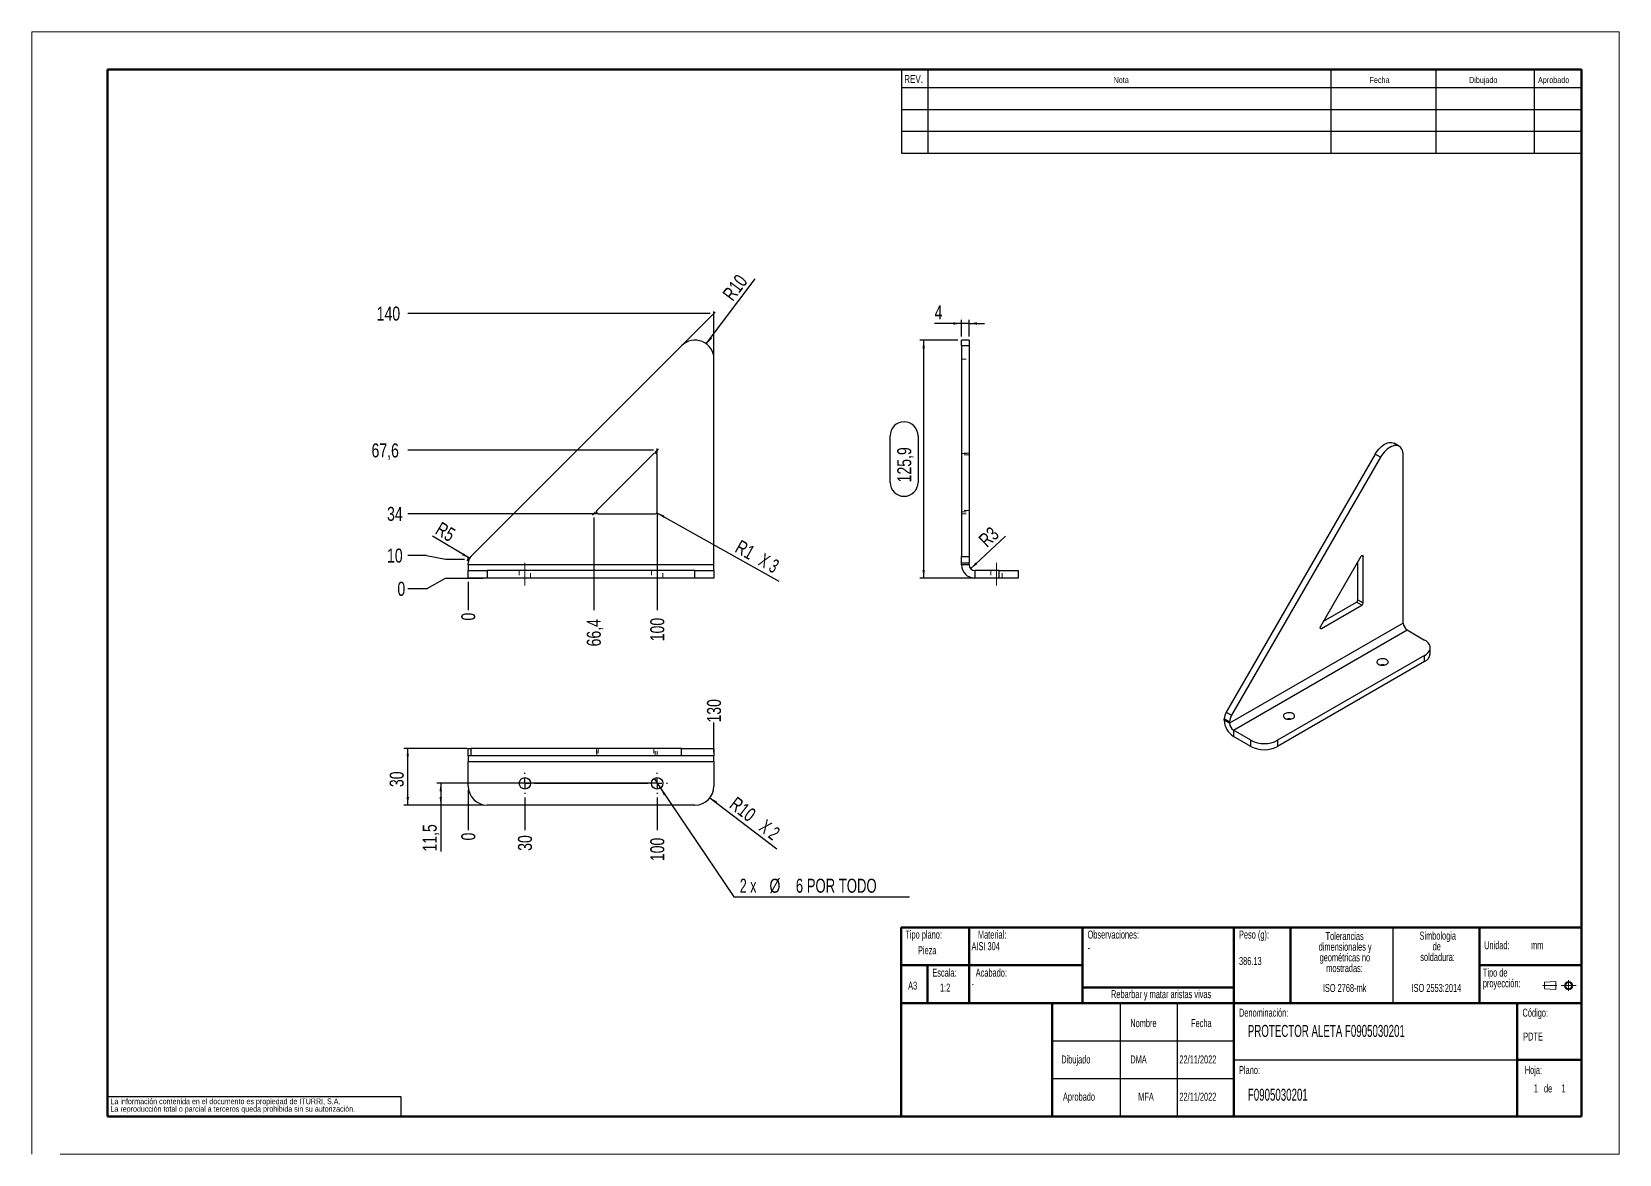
# Model space of a CAD drawing. Header units: millimetres. Extents: x 0 to 641, y 0 to 297.
# Drawn here: x 0 to 420, y 0 to 297 of the extents above; entities that cross this region are included whole.
import ezdxf

# ---------------------------------------------------------------- set-up
doc = ezdxf.new("R2010")
doc.units = ezdxf.units.MM
doc.linetypes.add('CENTERX2', pattern=[20.32, 12.7, -2.54, 2.54, -2.54])
doc.linetypes.add('HIDDEN', pattern=[1.905, 1.27, -0.635])
doc.layers.add('FORMATO', color=7, linetype='Continuous')
doc.layers.add('SLD-0', color=179, linetype='Continuous')
doc.styles.add('SLDTEXTSTYLE0', font='TXT', dxfattribs={"width": 0.605})
doc.styles.add('SLDTEXTSTYLE1', font='TXT', dxfattribs={"width": 0.75})
doc.styles.add('SLDTEXTSTYLE2', font='TXT', dxfattribs={"width": 0.666667})
doc.styles.add('SLDTEXTSTYLE3', font='TXT', dxfattribs={"width": 0.7})
doc.dimstyles.new('SLDDIMSTYLE0', dxfattribs={"dimtxt": 3.704167, "dimasz": 2.116667, "dimexe": 0, "dimexo": 0.0625, "dimgap": 0.926042, "dimtad": 0, "dimtih": 1, "dimtoh": 1, "dimdec": 0, "dimlfac": 2, "dimrnd": 1e-09, "dimdsep": 46, "dimtxsty": 'SLDTEXTSTYLE1', "dimblk1": 'NONE', "dimblk2": 'NONE', "dimsah": 1, "dimcen": 0.09, "dimadec": 0, "dimazin": 2, "dimtfac": 1, "dimtdec": 0, "dimtofl": 0, "dimtmove": 0, "dimatfit": 3, "dimldrblk": 'NONE', "dimfxl": 1, "dimfrac": 2, "dimtolj": 1, "dimtzin": 12, "dimarcsym": 0})
doc.dimstyles.new('SLDDIMSTYLE1', dxfattribs={"dimtxt": 3.704167, "dimasz": 2.116667, "dimexe": 0, "dimexo": 0.0625, "dimgap": 0.926042, "dimtad": 0, "dimtih": 1, "dimtoh": 1, "dimdec": 1, "dimlfac": 2, "dimrnd": 1e-09, "dimzin": 12, "dimdsep": 46, "dimtxsty": 'SLDTEXTSTYLE1', "dimblk1": 'NONE', "dimblk2": 'NONE', "dimsah": 1, "dimcen": 0.09, "dimadec": 0, "dimazin": 3, "dimtfac": 1, "dimtdec": 1, "dimtofl": 0, "dimtmove": 0, "dimatfit": 3, "dimldrblk": 'NONE', "dimfxl": 1, "dimfrac": 2, "dimtolj": 1, "dimtzin": 12, "dimarcsym": 0})
doc.dimstyles.new('SLDDIMSTYLE2', dxfattribs={"dimtxt": 3.704167, "dimasz": 2.116667, "dimexe": 0, "dimexo": 0.0625, "dimgap": 0.926042, "dimtad": 1, "dimdec": 1, "dimlfac": 2, "dimrnd": 1e-09, "dimzin": 12, "dimdsep": 46, "dimtxsty": 'SLDTEXTSTYLE1', "dimblk1": 'NONE', "dimblk2": 'NONE', "dimsah": 1, "dimcen": 0, "dimadec": 0, "dimazin": 3, "dimtfac": 1, "dimtdec": 1, "dimtofl": 0, "dimtmove": 0, "dimatfit": 3, "dimldrblk": 'NONE', "dimfxl": 1, "dimfrac": 2, "dimtolj": 1, "dimtzin": 12, "dimarcsym": 0})
doc.dimstyles.new('SLDDIMSTYLE3', dxfattribs={"dimtxt": 3.704167, "dimasz": 2.116667, "dimexe": 0, "dimexo": 0.0625, "dimgap": 0.926042, "dimtad": 1, "dimdec": 1, "dimlfac": 2, "dimrnd": 1e-09, "dimzin": 12, "dimdsep": 46, "dimtxsty": 'SLDTEXTSTYLE1', "dimsah": 1, "dimcen": 0.09, "dimadec": 0, "dimazin": 3, "dimtfac": 1, "dimtdec": 1, "dimtmove": 0, "dimatfit": 0, "dimfxl": 1, "dimfrac": 2, "dimtolj": 1, "dimtzin": 12, "dimarcsym": 0})
doc.dimstyles.new('SLDDIMSTYLE4', dxfattribs={"dimtxt": 3.704167, "dimasz": 2.116667, "dimexe": 0, "dimexo": 0.0625, "dimgap": 0.926042, "dimtad": 1, "dimdec": 1, "dimlfac": 2, "dimrnd": 1e-09, "dimzin": 12, "dimdsep": 46, "dimtxsty": 'SLDTEXTSTYLE1', "dimsah": 1, "dimcen": 0.09, "dimadec": 0, "dimazin": 3, "dimtfac": 1, "dimtdec": 1, "dimtofl": 0, "dimtmove": 0, "dimatfit": 3, "dimfxl": 1, "dimfrac": 2, "dimtolj": 1, "dimtzin": 12, "dimarcsym": 0})
doc.dimstyles.new('SLDDIMSTYLE5', dxfattribs={"dimtxt": 3.704167, "dimasz": 2.116667, "dimexe": 0, "dimexo": 0.0625, "dimgap": 0.926042, "dimtad": 0, "dimtih": 1, "dimtoh": 1, "dimdec": 6, "dimlfac": 2, "dimrnd": 1e-09, "dimzin": 12, "dimdsep": 46, "dimtxsty": 'SLDTEXTSTYLE1', "dimblk1": 'NONE', "dimsah": 1, "dimcen": 0, "dimadec": 0, "dimazin": 3, "dimtfac": 1, "dimtdec": 1, "dimtmove": 0, "dimatfit": 3, "dimldrblk": 'NONE', "dimfxl": 1, "dimfrac": 2, "dimtolj": 1, "dimtzin": 12, "dimarcsym": 0})
doc.dimstyles.new('SLDDIMSTYLE6', dxfattribs={"dimtxt": 3.704167, "dimasz": 2.116667, "dimexe": 0, "dimexo": 0.0625, "dimgap": 0.926042, "dimtad": 1, "dimdec": 1, "dimlfac": 2, "dimrnd": 1e-09, "dimzin": 12, "dimdsep": 46, "dimtxsty": 'SLDTEXTSTYLE1', "dimsah": 1, "dimcen": 0, "dimadec": 0, "dimazin": 3, "dimtfac": 1, "dimtdec": 1, "dimtofl": 0, "dimtmove": 1, "dimatfit": 3, "dimfxl": 1, "dimfrac": 2, "dimtolj": 1, "dimtzin": 12, "dimarcsym": 0})

# ---------------------------------------------------------------- blocks, each defined once
blk = doc.blocks.new('Bloque3')
at = {"color": 7, "linetype": 'CENTERX2', "lineweight": 18}
for p, q in [((397.92, 130.06), (394.8, 130.06)), ((398.88, 130.02), (402.16, 130.02)), ((400.52, 128.85), (400.52, 131.19))]:
    blk.add_line(p, q, dxfattribs=at)
at = {"color": 7, "linetype": 'Continuous', "lineweight": 18}
for p, q in [((397.68, 130.95), (395.23, 130.77)), ((395.23, 130.77), (395.23, 129.34)), ((397.68, 130.95), (397.68, 129.16)), ((397.68, 129.16), (395.23, 129.34))]:
    blk.add_line(p, q, dxfattribs=at)
for radius in [0.892, 0.713]:
    blk.add_circle((400.52, 130.02), radius, dxfattribs=at)
blk = doc.blocks.new('SW_NOTE_0')
at = {"layer": 'SLD-0', "color": 0, "attachment_point": 2, "style": 'SLDTEXTSTYLE0'}
for s, insert, char_height in [('dimensionales y', (7.54, -0.09), 2.1167), ('Tolerancias', (7.41, 2.73), 2.1167), ('geométricas no', (7.46, -2.92), 2.1167), ('mostradas:', (7.38, -5.74), 2.117)]:
    blk.add_mtext(s, dxfattribs=dict(at, insert=insert, char_height=char_height))
blk = doc.blocks.new('SW_NOTE_0_1')
at = {"layer": 'SLD-0', "color": 0, "attachment_point": 1, "style": 'SLDTEXTSTYLE0'}
for s, insert, char_height in [('Tipo de', (0, 2.73), 2.117), ('proyección:', (0, -0.09), 2.1167)]:
    blk.add_mtext(s, dxfattribs=dict(at, insert=insert, char_height=char_height))
blk = doc.blocks.new('SW_NOTE_0_2')
at = {"layer": 'SLD-0', "color": 0, "char_height": 2.117, "attachment_point": 2, "style": 'SLDTEXTSTYLE0'}
for s, insert in [('Simbologia', (7.11, 2.73)), ('de', (6.84, -0.09)), ('soldadura:', (7.06, -2.92))]:
    blk.add_mtext(s, dxfattribs=dict(at, insert=insert))
blk = doc.blocks.new('SW_NOTE_0_3')
at = {"layer": 'SLD-0', "color": 0, "char_height": 1.5, "attachment_point": 1, "style": 'SLDTEXTSTYLE1'}
for s, insert in [('La información contenida en el documento es propiedad de ITURRI, S.A.', (0, 1.93)), ('La reproducción total o parcial a terceros queda prohibida sin su autorización.', (0, -0.07))]:
    blk.add_mtext(s, dxfattribs=dict(at, insert=insert))
blk = doc.blocks.new('SW_NOTE_0_4')
at = {"layer": 'SLD-0', "color": 0, "attachment_point": 2, "style": 'SLDTEXTSTYLE0'}
for s, insert, char_height in [('dimensionales y', (7.54, -0.09), 2.1167), ('Tolerancias', (7.41, 2.73), 2.1167), ('geométricas no', (7.46, -2.92), 2.1167), ('mostradas:', (7.38, -5.74), 2.117)]:
    blk.add_mtext(s, dxfattribs=dict(at, insert=insert, char_height=char_height))
blk = doc.blocks.new('SW_NOTE_0_5')
at = {"layer": 'SLD-0', "color": 0, "attachment_point": 1, "style": 'SLDTEXTSTYLE0'}
for s, insert, char_height in [('Tipo de', (0, 2.73), 2.117), ('proyección:', (0, -0.09), 2.1167)]:
    blk.add_mtext(s, dxfattribs=dict(at, insert=insert, char_height=char_height))
blk = doc.blocks.new('SW_NOTE_0_6')
at = {"layer": 'SLD-0', "color": 0, "char_height": 2.117, "attachment_point": 2, "style": 'SLDTEXTSTYLE0'}
for s, insert in [('Simbologia', (7.11, 2.73)), ('de', (6.84, -0.09)), ('soldadura:', (7.06, -2.92))]:
    blk.add_mtext(s, dxfattribs=dict(at, insert=insert))
blk = doc.blocks.new('SW_NOTE_0_7')
at = {"layer": 'SLD-0', "color": 0, "char_height": 1.5, "attachment_point": 1, "style": 'SLDTEXTSTYLE1'}
for s, insert in [('La información contenida en el documento es propiedad de ITURRI, S.A.', (0, 1.93)), ('La reproducción total o parcial a terceros queda prohibida sin su autorización.', (0, -0.07))]:
    blk.add_mtext(s, dxfattribs=dict(at, insert=insert))
blk = doc.blocks.new('_D')
at = {"layer": 'FORMATO', "transparency": 16777216}
for p, q in [((104.47, 149.62), (109.47, 152.46)), ((109.47, 152.46), (119.47, 152.46)), ((104.47, 149.62), (99.47, 149.62))]:
    blk.add_line(p, q, dxfattribs=at)
at = {"layer": 'FORMATO', "transparency": 16777216, "insert": (96.74, 151.45), "char_height": 3.7, "attachment_point": 1, "style": 'SLDTEXTSTYLE1'}
blk.add_mtext('0', dxfattribs=at)
blk = doc.blocks.new('_None')
blk = doc.blocks.new('_D_1')
at = {"layer": 'FORMATO', "transparency": 16777216}
for p, q in [((104.47, 158.4), (99.47, 158.4)), ((104.47, 158.4), (109.47, 157.46)), ((109.47, 157.46), (114.47, 157.46))]:
    blk.add_line(p, q, dxfattribs=at)
at = {"layer": 'FORMATO', "transparency": 16777216, "insert": (94, 160.24), "char_height": 3.704, "attachment_point": 1, "style": 'SLDTEXTSTYLE1'}
blk.add_mtext('10', dxfattribs=at)
blk = doc.blocks.new('_D_2')
at = {"layer": 'FORMATO', "color": 7, "transparency": 16777216}
blk.add_line((148.89, 169.46), (99.47, 169.46), dxfattribs=at)
at = {"layer": 'FORMATO', "color": 7, "transparency": 16777216, "insert": (94, 171.29), "char_height": 3.704, "attachment_point": 1, "style": 'SLDTEXTSTYLE1'}
blk.add_mtext('34', dxfattribs=at)
blk = doc.blocks.new('_D_3')
at = {"layer": 'FORMATO', "transparency": 16777216}
blk.add_line((164.47, 186.25), (99.47, 186.25), dxfattribs=at)
at = {"layer": 'FORMATO', "transparency": 16777216, "insert": (89.9, 188.08), "char_height": 3.704, "attachment_point": 1, "style": 'SLDTEXTSTYLE1'}
blk.add_mtext('67,6', dxfattribs=at)
blk = doc.blocks.new('_D_4')
at = {"layer": 'FORMATO', "transparency": 16777216}
blk.add_line((179.47, 222.46), (99.47, 222.46), dxfattribs=at)
at = {"layer": 'FORMATO', "transparency": 16777216, "insert": (91.26, 224.29), "char_height": 3.704, "attachment_point": 1, "style": 'SLDTEXTSTYLE1'}
blk.add_mtext('140', dxfattribs=at)
blk = doc.blocks.new('_D_5')
at = {"layer": 'FORMATO', "transparency": 16777216}
blk.add_line((115.47, 151.46), (115.47, 143.94), dxfattribs=at)
at = {"layer": 'FORMATO', "transparency": 16777216, "insert": (113.64, 141.21), "char_height": 3.7, "attachment_point": 1, "rotation": 90, "style": 'SLDTEXTSTYLE1'}
blk.add_mtext('0', dxfattribs=at)
blk = doc.blocks.new('_D_6')
at = {"layer": 'FORMATO', "transparency": 16777216}
blk.add_line((148.69, 168.46), (148.69, 143.94), dxfattribs=at)
at = {"layer": 'FORMATO', "transparency": 16777216, "insert": (146.85, 134.37), "char_height": 3.704, "attachment_point": 1, "rotation": 90, "style": 'SLDTEXTSTYLE1'}
blk.add_mtext('66,4', dxfattribs=at)
blk = doc.blocks.new('_D_7')
at = {"layer": 'FORMATO', "color": 7, "transparency": 16777216}
blk.add_line((165.47, 168.96), (165.47, 143.94), dxfattribs=at)
at = {"layer": 'FORMATO', "color": 7, "transparency": 16777216, "insert": (163.64, 135.73), "char_height": 3.704, "attachment_point": 1, "rotation": 90, "style": 'SLDTEXTSTYLE1'}
blk.add_mtext('100', dxfattribs=at)
blk = doc.blocks.new('_D_8')
at = {"layer": 'FORMATO', "color": 7, "transparency": 16777216, "insert": (182.53, 227.69), "char_height": 3.704, "attachment_point": 1, "rotation": 53.1503, "style": 'SLDTEXTSTYLE1'}
blk.add_mtext('R10', dxfattribs=at)
blk = doc.blocks.new('_D_9')
at = {"layer": 'FORMATO', "color": 7, "transparency": 16777216, "insert": (108.36, 167.5), "char_height": 3.704, "attachment_point": 1, "rotation": 329.3367, "style": 'SLDTEXTSTYLE1'}
blk.add_mtext('R5', dxfattribs=at)
blk = doc.blocks.new('_D_10')
at = {"layer": 'FORMATO', "color": 7, "transparency": 16777216, "char_height": 3.704, "attachment_point": 1, "rotation": 330.6931}
for s, insert, style in [('R1', (187.57, 162.73), 'SLDTEXTSTYLE1'), ('X 3', (193.78, 159.25), 'SLDTEXTSTYLE2')]:
    blk.add_mtext(s, dxfattribs=dict(at, insert=insert, style=style))
blk = doc.blocks.new('_D_11')
at = {"layer": 'FORMATO', "transparency": 16777216}
blk.add_line((115.47, 96.39), (115.47, 85.76), dxfattribs=at)
at = {"layer": 'FORMATO', "transparency": 16777216, "insert": (113.64, 83.02), "char_height": 3.7, "attachment_point": 1, "rotation": 90, "style": 'SLDTEXTSTYLE1'}
blk.add_mtext('0', dxfattribs=at)
blk = doc.blocks.new('_D_12')
at = {"layer": 'FORMATO', "color": 7, "transparency": 16777216}
blk.add_line((130.47, 94.39), (130.47, 85.76), dxfattribs=at)
at = {"layer": 'FORMATO', "color": 7, "transparency": 16777216, "insert": (128.64, 80.28), "char_height": 3.704, "attachment_point": 1, "rotation": 90, "style": 'SLDTEXTSTYLE1'}
blk.add_mtext('30', dxfattribs=at)
blk = doc.blocks.new('_D_13')
at = {"layer": 'FORMATO', "color": 7, "transparency": 16777216}
blk.add_line((165.47, 94.39), (165.47, 85.76), dxfattribs=at)
at = {"layer": 'FORMATO', "color": 7, "transparency": 16777216, "insert": (163.64, 77.55), "char_height": 3.704, "attachment_point": 1, "rotation": 90, "style": 'SLDTEXTSTYLE1'}
blk.add_mtext('100', dxfattribs=at)
blk = doc.blocks.new('_D_14')
at = {"layer": 'FORMATO', "color": 7, "transparency": 16777216}
blk.add_line((180.47, 106.39), (180.47, 114.22), dxfattribs=at)
at = {"layer": 'FORMATO', "color": 7, "transparency": 16777216, "insert": (178.64, 114.22), "char_height": 3.704, "attachment_point": 1, "rotation": 90, "style": 'SLDTEXTSTYLE1'}
blk.add_mtext('130', dxfattribs=at)
blk = doc.blocks.new('_D_15')
at = {"layer": 'FORMATO', "color": 7, "transparency": 16777216}
for p, q in [((115.2, 107.39), (98.47, 107.39)), ((99.47, 92.39), (99.47, 107.39)), ((119.47, 92.39), (98.47, 92.39))]:
    blk.add_line(p, q, dxfattribs=at)
for points in [[(99.47, 107.39), (99.15, 105.27), (99.8, 105.27)], [(99.47, 92.39), (99.8, 94.51), (99.15, 94.51)]]:
    blk.add_solid(points, dxfattribs=at)
at = {"layer": 'FORMATO', "color": 7, "transparency": 16777216, "insert": (94.7, 97.15), "char_height": 3.704, "attachment_point": 1, "rotation": 90, "style": 'SLDTEXTSTYLE1'}
blk.add_mtext('30', dxfattribs=at)
blk = doc.blocks.new('_D_16')
at = {"layer": 'FORMATO', "color": 7, "transparency": 16777216}
for p, q in [((164.47, 98.14), (107.21, 98.14)), ((108.21, 98.14), (108.21, 92.39)), ((119.47, 92.39), (107.21, 92.39)), ((108.21, 92.39), (108.21, 80.09))]:
    blk.add_line(p, q, dxfattribs=at)
for points in [[(108.21, 98.14), (107.88, 96.02), (108.53, 96.02)], [(108.21, 92.39), (108.53, 94.51), (107.88, 94.51)]]:
    blk.add_solid(points, dxfattribs=at)
at = {"layer": 'FORMATO', "color": 7, "transparency": 16777216, "insert": (103.43, 80.09), "char_height": 3.704, "attachment_point": 1, "rotation": 90, "style": 'SLDTEXTSTYLE1'}
blk.add_mtext('11,5', dxfattribs=at)
blk = doc.blocks.new('_D_17')
at = {"layer": 'FORMATO', "color": 7, "transparency": 16777216, "char_height": 3.704, "attachment_point": 1, "rotation": 322.4836}
for s, insert, style in [('R10', (186.54, 94.84), 'SLDTEXTSTYLE1'), ('X 2', (194.36, 88.83), 'SLDTEXTSTYLE2')]:
    blk.add_mtext(s, dxfattribs=dict(at, insert=insert, style=style))
blk = doc.blocks.new('_D_18')
at = {"layer": 'FORMATO', "transparency": 16777216}
for p, q in [((164.63, 99.38), (166.31, 96.9)), ((166.31, 96.9), (185.74, 68.13)), ((185.74, 68.13), (232.18, 68.13))]:
    blk.add_line(p, q, dxfattribs=at)
blk.add_solid([(166.31, 96.9), (167.23, 94.96), (167.77, 95.32)], dxfattribs=at)
at = {"layer": 'FORMATO', "transparency": 16777216, "char_height": 3.704, "attachment_point": 1}
for s, insert, style in [('2 x', (187.33, 72.9), 'SLDTEXTSTYLE2'), ('%%c', (195.17, 72.9), 'SLDTEXTSTYLE1'), ('6 POR TODO', (202.15, 72.9), 'SLDTEXTSTYLE3')]:
    blk.add_mtext(s, dxfattribs=dict(at, insert=insert, style=style))
blk = doc.blocks.new('SW_CENTERMARKSYMBOL_0')
at = {"layer": 'FORMATO', "color": 0}
for p, q in [((-2.5, 0), (-2.75, 0)), ((0, 0), (-1.25, 0)), ((0, 2.5), (0, 2.75)), ((0, 0), (0, 1.25)), ((0, 0), (0, -1.25)), ((0, 0), (1.25, 0)), ((2.5, 0), (2.75, 0)), ((0, -2.5), (0, -2.75))]:
    blk.add_line(p, q, dxfattribs=at)
blk = doc.blocks.new('SW_CENTERMARKSYMBOL_1')
at = {"layer": 'FORMATO', "color": 0}
for p, q in [((-2.5, 0), (-2.75, 0)), ((0, 0), (-1.25, 0)), ((0, 2.5), (0, 2.75)), ((0, 0), (0, 1.25)), ((0, 0), (0, -1.25)), ((0, 0), (1.25, 0)), ((2.5, 0), (2.75, 0)), ((0, -2.5), (0, -2.75))]:
    blk.add_line(p, q, dxfattribs=at)
blk = doc.blocks.new('SW_CENTERMARKSYMBOL_2')
at = {"layer": 'FORMATO', "color": 0}
for p, q in [((-2.5, 0), (-2.75, 0)), ((0, 0), (-1.25, 0)), ((0, 2.5), (0, 2.75)), ((0, 0), (0, 1.25)), ((0, 0), (0, -1.25)), ((0, 0), (1.25, 0)), ((2.5, 0), (32.5, 0)), ((35, 0), (33.75, 0)), ((35, 2.5), (35, 2.75)), ((35, 0), (35, 1.25)), ((35, 0), (35, -1.25)), ((35, 0), (36.25, 0)), ((37.5, 0), (37.75, 0)), ((0, -2.5), (0, -2.75)), ((35, -2.5), (35, -2.75))]:
    blk.add_line(p, q, dxfattribs=at)
blk = doc.blocks.new('_D_19')
at = {"layer": 'FORMATO', "color": 7, "transparency": 16777216}
for p, q in [((245.97, 219.81), (238.85, 219.81)), ((245.97, 216.39), (245.97, 220.81)), ((247.97, 219.81), (245.97, 219.81)), ((247.97, 216.39), (247.97, 220.81)), ((247.97, 219.81), (252.04, 219.81))]:
    blk.add_line(p, q, dxfattribs=at)
for points in [[(245.97, 219.81), (243.86, 220.14), (243.86, 219.49)], [(247.97, 219.81), (250.09, 219.49), (250.09, 220.14)]]:
    blk.add_solid(points, dxfattribs=at)
at = {"layer": 'FORMATO', "color": 7, "transparency": 16777216, "insert": (238.85, 224.59), "char_height": 3.7, "attachment_point": 1, "style": 'SLDTEXTSTYLE1'}
blk.add_mtext('4', dxfattribs=at)
blk = doc.blocks.new('_D_20')
at = {"layer": 'FORMATO', "color": 7, "transparency": 16777216}
blk.add_line((248.39, 154.92), (257.64, 163.56), dxfattribs=at)
blk.add_solid([(248.39, 154.92), (250.16, 156.13), (249.71, 156.6)], dxfattribs=at)
at = {"layer": 'FORMATO', "color": 7, "transparency": 16777216, "insert": (250.19, 163.04), "char_height": 3.704, "attachment_point": 1, "rotation": 43.7235, "style": 'SLDTEXTSTYLE1'}
blk.add_mtext('R3', dxfattribs=at)
blk = doc.blocks.new('_D_21')
at = {"layer": 'FORMATO', "color": 7, "transparency": 16777216}
for p, q in [((244.97, 215.39), (234.97, 215.39)), ((235.97, 215.39), (235.97, 152.46)), ((227.11, 177.77), (227.11, 190.08)), ((234.5, 190.08), (234.5, 177.77)), ((252.72, 152.46), (234.97, 152.46))]:
    blk.add_line(p, q, dxfattribs=at)
for centre, start, end in [((230.8, 190.08), 0, 180), ((230.8, 177.77), 180, 0)]:
    blk.add_arc(centre, 3.69, start, end, dxfattribs=at)
for points in [[(235.97, 215.39), (235.65, 213.27), (236.3, 213.27)], [(235.97, 152.46), (236.3, 154.58), (235.65, 154.58)]]:
    blk.add_solid(points, dxfattribs=at)
at = {"layer": 'FORMATO', "color": 7, "transparency": 16777216, "insert": (228.97, 177.77), "char_height": 3.704, "attachment_point": 1, "rotation": 90, "style": 'SLDTEXTSTYLE1'}
blk.add_mtext('125,9', dxfattribs=at)

msp = doc.modelspace()

# ---------------------------------------------------------------- linework, layer by layer
at = {"color": 7, "linetype": 'Continuous', "lineweight": 18}
for p, q in [((0, 297), (420, 297)), ((0, 297), (0, -0.00134922)), ((420, 297), (420, 0)), ((7.53061837, 0), (420, 0))]:
    msp.add_line(p, q, dxfattribs=at)
at = {"color": 7, "linetype": 'Continuous', "lineweight": 50}
for p, q in [((410, 287), (20, 287)), ((20, 10), (20, 287)), ((410, 10), (410, 287)), ((230, 60), (410, 60)), ((230, 60), (230, 10)), ((20, 10), (410, 10))]:
    msp.add_line(p, q, dxfattribs=at)
at = {"color": 7, "linetype": 'Continuous', "lineweight": 25}
for p, q in [((247.97349003, 215.38787766), (245.97349003, 215.38787766)), ((245.97349003, 213.92341157), (245.97349003, 215.38787766)), ((247.97349003, 215.38787766), (247.97349003, 213.92341157)), ((171.93667996, 213.92341157), (116.20444691, 158.19117852)), ((180.47221387, 155.95894547), (180.47221387, 210.38787766)), ((247.97349003, 213.92341157), (245.97349003, 213.92341157)), ((245.97349003, 213.92341157), (245.97349003, 158.19117852)), ((247.97349003, 213.92341157), (247.97349003, 158.19117852)), ((164.61866048, 185.39218865), (149.53897069, 170.31249886)), ((165.47221387, 169.95894547), (165.47221387, 185.03863526)), ((355.40685571, 185.21465059), (315.99821579, 116.95688419)), ((356.82106927, 184.39824247), (355.40685571, 185.21465059)), ((361.82086611, 187.28479834), (360.40665254, 188.10120645)), ((362.85660318, 140.55212983), (362.85660318, 184.99557431)), ((356.82106927, 184.39824247), (317.41242936, 116.14047608)), ((149.89252408, 169.45894547), (164.97221387, 169.45894547)), ((115.47221387, 155.95894547), (115.47221387, 156.42341157)), ((180.47221387, 155.95894547), (115.47221387, 155.95894547)), ((115.47221387, 155.95894547), (115.47221387, 154.45894547)), ((180.47221387, 154.45894547), (180.47221387, 155.95894547)), ((245.97349003, 158.19117852), (247.97349003, 158.19117852)), ((245.97349003, 156.42341157), (245.97349003, 158.19117852)), ((247.97349003, 156.42341157), (245.97349003, 156.42341157)), ((245.97349003, 155.95894547), (245.97349003, 156.42341157)), ((247.97349003, 155.95894547), (245.97349003, 155.95894547)), ((247.97349003, 158.19117852), (247.97349003, 156.42341157)), ((247.97349003, 155.95894547), (247.97349003, 156.42341157)), ((351.64644807, 158.11408931), (340.98349717, 139.64531664)), ((350.8357879, 146.67704847), (350.8357879, 156.70998471)), ((352.25000146, 158.17382249), (351.89639061, 158.3779577)), ((352.25000146, 145.86064036), (352.25000146, 158.17382249)), ((115.47221387, 152.45894547), (115.47221387, 154.45894547)), ((115.47221387, 154.45894547), (120.47221387, 154.45894547)), ((120.47221387, 152.45894547), (115.47221387, 152.45894547)), ((120.47221387, 154.45894547), (120.47221387, 152.45894547)), ((175.47221387, 154.45894547), (120.47221387, 154.45894547)), ((175.47221387, 152.45894547), (120.47221387, 152.45894547)), ((175.47221387, 152.45894547), (175.47221387, 154.45894547)), ((175.47221387, 154.45894547), (180.47221387, 154.45894547)), ((180.47221387, 152.45894547), (175.47221387, 152.45894547)), ((180.47221387, 154.45894547), (180.47221387, 152.45894547)), ((249.47349003, 154.45894547), (249.47349003, 152.45894547)), ((255.97349003, 154.45894547), (249.47349003, 154.45894547)), ((255.97349003, 152.45894547), (249.47349003, 152.45894547)), ((255.97349003, 152.45894547), (255.97349003, 154.45894547)), ((255.97349003, 154.45894547), (260.97349003, 154.45894547)), ((260.97349003, 152.45894547), (255.97349003, 152.45894547)), ((260.97349003, 154.45894547), (260.97349003, 152.45894547)), ((341.23349717, 139.09267739), (351.89644807, 145.24826792)), ((341.79392751, 141.04902316), (350.48223451, 146.06467603)), ((351.89644807, 145.24826792), (350.48223451, 146.06467603)), ((350.8357879, 146.67704847), (352.25000146, 145.86064036)), ((362.85660318, 140.55212983), (316.8946624, 114.01886619)), ((317.95532258, 112.18174889), (363.91726335, 138.71501253)), ((340.87994378, 139.29677942), (341.23349717, 139.09267739)), ((363.91726335, 138.71501253), (368.51345743, 136.06168616)), ((368.51345743, 131.9796456), (329.62258446, 109.52842253)), ((368.51345743, 130.34656398), (329.62258446, 107.89534091)), ((368.51345743, 130.34656398), (368.51345743, 131.9796456)), ((369.97792352, 132.38758426), (369.97792352, 134.02066588)), ((316.8946624, 114.39812172), (315.48044884, 115.21452983)), ((315.48044884, 114.83527431), (315.48044884, 115.21452983)), ((316.8946624, 114.01886619), (315.48044884, 114.83527431)), ((315.99821579, 116.95688419), (317.41242936, 116.14047608)), ((316.8946624, 114.01886619), (316.8946624, 114.39812172)), ((322.55151665, 109.52842253), (317.95532258, 112.18174889)), ((317.95532258, 112.18174889), (317.95532258, 110.54866727)), ((322.55151665, 107.89534091), (317.95532258, 110.54866727)), ((322.55151665, 107.89534091), (322.55151665, 109.52842253)), ((329.62258446, 109.52842253), (329.62258446, 107.89534091)), ((115.47221387, 105.38975598), (115.47221387, 107.38975598)), ((115.47221387, 107.38975598), (116.20444691, 107.38975598)), ((116.20444691, 105.38975598), (115.47221387, 105.38975598)), ((115.47221387, 105.38975598), (115.47221387, 103.88975598)), ((116.20444691, 107.38975598), (116.20444691, 105.38975598)), ((171.93667996, 107.38975598), (116.20444691, 107.38975598)), ((171.93667996, 105.38975598), (116.20444691, 105.38975598)), ((171.93667996, 105.38975598), (171.93667996, 107.38975598)), ((171.93667996, 107.38975598), (180.47221387, 107.38975598)), ((180.47221387, 105.38975598), (171.93667996, 105.38975598)), ((180.47221387, 107.38975598), (180.47221387, 105.38975598)), ((180.47221387, 103.88975598), (180.47221387, 105.38975598)), ((115.47221387, 103.88975598), (180.47221387, 103.88975598)), ((115.47221387, 97.38975598), (115.47221387, 103.88975598)), ((180.47221387, 103.88975598), (180.47221387, 97.38975598)), ((175.47221387, 92.38975598), (120.47221387, 92.38975598))]:
    msp.add_line(p, q, dxfattribs=at)
at = {"color": 7, "linetype": 'HIDDEN', "lineweight": 18}
for p, q in [((245.97349003, 210.38787766), (247.97349003, 210.38787766)), ((247.97349003, 185.53863526), (245.97349003, 185.53863526)), ((245.97349003, 185.39218865), (247.97349003, 185.39218865)), ((247.97349003, 185.03863526), (245.97349003, 185.03863526)), ((247.97349003, 170.31249886), (245.97349003, 170.31249886)), ((245.97349003, 169.95894547), (247.97349003, 169.95894547)), ((245.97349003, 169.45894547), (247.97349003, 169.45894547)), ((128.97221387, 154.45894547), (128.97221387, 152.45894547)), ((131.97221387, 152.45894547), (131.97221387, 154.45894547)), ((163.97221387, 154.45894547), (163.97221387, 152.45894547)), ((166.97221387, 152.45894547), (166.97221387, 154.45894547)), ((253.72349003, 154.45894547), (253.72349003, 152.45894547)), ((256.72349003, 152.45894547), (256.72349003, 154.45894547)), ((149.39252408, 107.38975598), (149.39252408, 105.38975598)), ((149.53897069, 105.38975598), (149.53897069, 107.38975598)), ((149.89252408, 107.38975598), (149.89252408, 105.38975598)), ((164.61866048, 107.38975598), (164.61866048, 105.38975598)), ((164.97221387, 105.38975598), (164.97221387, 107.38975598)), ((165.47221387, 105.38975598), (165.47221387, 107.38975598))]:
    msp.add_line(p, q, dxfattribs=at)
at = {"color": 7, "linetype": 'Continuous', "lineweight": 25, "flags": 128}
for points in [[(355.40685571, 185.21465059), (355.70248638, 185.69039338), (356.02583827, 186.14199821), (356.37284504, 186.56378588), (356.73914289, 186.95045218), (357.12012541, 187.29713455), (357.51100151, 187.59947325), (357.90685571, 187.8536662), (358.30270991, 188.05651678), (358.69358602, 188.20547402), (359.07456853, 188.29866471), (359.44086638, 188.3349169), (359.78787316, 188.31377472), (360.11122505, 188.23550404), (360.40665254, 188.10120645)], [(362.85660318, 184.99557431), (362.83437249, 185.43985862), (362.76795996, 185.85288879), (362.65820079, 186.22947071), (362.50647526, 186.56486866), (362.31469139, 186.85486481), (362.08526099, 187.09581228), (361.82106927, 187.28468103), (361.52543861, 187.41909592), (361.20208672, 187.49736661), (360.85507995, 187.51850879), (360.4887821, 187.4822566), (360.10779958, 187.38906591), (359.71692348, 187.24010867), (359.32106927, 187.03725809), (358.92521507, 186.78306513), (358.53433897, 186.48072643), (358.15335645, 186.13404407), (357.7870586, 185.74737777), (357.44005183, 185.3255901), (357.11669994, 184.87398527), (356.82106927, 184.39824247)], [(351.64644807, 158.11408931), (351.72978416, 158.23356979), (351.82747323, 158.33032774), (351.93110236, 158.39603044), (352.0317471, 158.4250196), (352.12073997, 158.41479871), (352.19041697, 158.36624799), (352.23477757, 158.28354857), (352.25000146, 158.17382249)], [(341.23349717, 139.09267739), (341.13086604, 139.05100969), (341.03707343, 139.04809035), (340.9601967, 139.08417079), (340.90685643, 139.15614379), (340.88164623, 139.25781108), (340.88673721, 139.38041714), (340.92169091, 139.51340322), (340.98349717, 139.64531664)], [(368.51345743, 131.9796456), (368.88708094, 132.22100088), (369.21154452, 132.48498798), (369.48276786, 132.76828713), (369.69734018, 133.06733566), (369.85256308, 133.37837288), (369.94648457, 133.6974873), (369.97792352, 134.02066588), (369.94648457, 134.34384447), (369.85256308, 134.66295889), (369.69734018, 134.9739961), (369.48276786, 135.27304464), (369.21154452, 135.55634378), (368.88708094, 135.82033089), (368.51345743, 136.06168616)], [(356.31586545, 129.63247228), (356.55956707, 129.51854705), (356.8389737, 129.4363616), (357.14187393, 129.38950785), (357.45502956, 129.38003353), (357.76475419, 129.4083527), (358.05751138, 129.47322769), (358.32050621, 129.57182315), (358.54224457, 129.69982997), (358.71303541, 129.85165366), (358.82541437, 130.02065879), (358.87446993, 130.19945901), (358.85805814, 130.38023991), (358.77689627, 130.55510049), (358.63453148, 130.7163985), (358.4371858, 130.85708445), (358.19348418, 130.97100969), (357.91407755, 131.05319513), (357.61117732, 131.10004888), (357.29802169, 131.10952321), (356.98829706, 131.08120403), (356.69553988, 131.01632904), (356.43254504, 130.91773359), (356.21080668, 130.78972676), (356.04001584, 130.63790307), (355.92763689, 130.46889795), (355.87858132, 130.29009772), (355.89499312, 130.10931683), (355.97615499, 129.93445625), (356.11851977, 129.77315823), (356.31586545, 129.63247228)], [(331.56712811, 115.34533033), (331.81082973, 115.23140509), (332.09023636, 115.14921965), (332.39313659, 115.1023659), (332.70629222, 115.09289157), (333.01601685, 115.12121074), (333.30877403, 115.18608573), (333.57176887, 115.28468119), (333.79350723, 115.41268802), (333.96429807, 115.5645117), (334.07667702, 115.73351683), (334.12573259, 115.91231705), (334.1093208, 116.09309795), (334.02815892, 116.26795853), (333.88579414, 116.42925654), (333.68844846, 116.56994249), (333.44474684, 116.68386773), (333.16534021, 116.76605317), (332.86243998, 116.81290692), (332.54928435, 116.82238125), (332.23955972, 116.79406208), (331.94680254, 116.72918709), (331.6838077, 116.63059163), (331.46206934, 116.5025848), (331.2912785, 116.35076112), (331.17889955, 116.18175599), (331.12984398, 116.00295577), (331.14625577, 115.82217487), (331.22741765, 115.64731429), (331.36978243, 115.48601628), (331.56712811, 115.34533033)]]:
    msp.add_lwpolyline(points, dxfattribs=at)
at = {"color": 7, "linetype": 'Continuous', "lineweight": 25}
for centre in [(130.47221387, 98.13975598), (165.47221387, 98.13975598)]:
    msp.add_circle(centre, 1.5, dxfattribs=at)
for centre, radius, start, end in [((175.47221387, 210.38787766), 5, 0, 135), ((164.97221387, 185.03863526), 0.5, 0, 135), ((149.89252408, 169.95894547), 0.5, 135, 270), ((164.97221387, 169.95894547), 0.5, 270, 0), ((117.97221387, 156.42341157), 2.5, 135, 180), ((249.47349003, 155.95894547), 3.5, 180, 270), ((249.47349003, 155.95894547), 1.5, 180, 270), ((350.06817985, 146.71197889), 0.7684024, 302.60547834, 357.3945215144), ((351.48239341, 145.89557078), 0.7684024, 302.60547834, 357.3945215143), ((365.15942733, 140.65692111), 2.30520721, 182.6054784857, 237.39452166), ((367.40966592, 132.68445237), 2.58535835, 295.2734871585, 353.4063718839), ((357.37652563, 126.94246642), 2.53543052, 78.6414251447, 101.3585748553), ((319.08536172, 115.09138376), 3.60701563, 148.8562722006, 178.043501357), ((320.83287608, 115.06776159), 5.357474, 182.487128189, 237.5128719567), ((320.49957528, 114.27497565), 3.60701563, 148.8562722006, 178.043501357), ((319.19748656, 114.12365747), 2.30520721, 182.6054784857, 237.39452166), ((332.62778828, 112.65532446), 2.53543052, 78.6414251447, 101.3585748553), ((326.08705056, 116.3078768), 7.64597935, 242.4576367802, 297.5423632198), ((326.08705056, 114.67479518), 7.64597935, 242.4576367802, 297.5423632198), ((120.47221387, 97.38975598), 5, 180, 270), ((175.47221387, 97.38975598), 5, 270, 0)]:
    msp.add_arc(centre, radius, start, end, dxfattribs=at)
at = {"layer": 'FORMATO'}
for p, q in [((230.09146719, 287), (410, 287)), ((230.09146719, 287), (230.09146719, 264.86558535)), ((237.033566, 287), (237.033566, 264.86558535)), ((343.65705136, 287), (343.65705136, 264.86558535)), ((371.46223794, 287), (371.46223794, 264.86558535)), ((397.5127429, 287), (397.5127429, 264.86558535)), ((410, 287), (410, 264.86558535)), ((230.09146719, 282.26558535), (410, 282.26558535)), ((230.09146719, 276.46558535), (410, 276.46558535)), ((230.09146719, 270.66558535), (410, 270.66558535)), ((230.09146719, 264.86558535), (410, 264.86558535))]:
    msp.add_line(p, q, dxfattribs=at)
at = {"layer": 'FORMATO', "color": 7}
for p, q in [((178.47080627, 214.38893297), (191.39499289, 231.63381936)), ((172.29023335, 214.27696496), (180.82576726, 222.81249886)), ((180.47221387, 210.88787766), (180.47221387, 222.95894547)), ((164.97221387, 185.74574204), (165.82576726, 186.59929543)), ((165.47221387, 185.53863526), (165.47221387, 186.74574204)), ((149.39252408, 169.45894547), (148.1854173, 169.45894547)), ((149.1854173, 169.95894547), (148.33186391, 169.10539208)), ((165.40821893, 169.71420155), (197.62724005, 151.62860989)), ((165.47221387, 169.45894547), (165.97221387, 169.45894547)), ((165.47221387, 169.45894547), (165.47221387, 168.95894547)), ((115.82176501, 157.69838988), (105.99965649, 163.5218138)), ((115.85089352, 157.83762513), (115.11866048, 157.10539208)), ((115.47221387, 156.92341157), (115.47221387, 157.95894547)), ((179.43811014, 94.3448148), (197.1073124, 80.7787309))]:
    msp.add_line(p, q, dxfattribs=at)
at = {"layer": 'FORMATO', "color": 7, "linetype": 'CENTERX2', "lineweight": 18}
for p, q in [((130.47221387, 150.45894547), (130.47221387, 156.45894547)), ((165.47221387, 150.45894547), (165.47221387, 156.45894547)), ((255.22349003, 150.45894547), (255.22349003, 156.45894547))]:
    msp.add_line(p, q, dxfattribs=at)
at = {"layer": 'FORMATO', "color": 7}
for points in [[(178.47080627, 214.38893297), (180.00079194, 215.88742011), (179.47962884, 216.27800599)], [(165.40821893, 169.71420155), (167.09457637, 168.39415669), (167.41337101, 168.96208123)], [(115.82176501, 157.69838988), (114.16712573, 159.05798127), (113.83497754, 158.49776177)], [(179.43811014, 94.3448148), (180.91869467, 92.797498), (181.31531778, 93.31408141)]]:
    msp.add_solid(points, dxfattribs=at)
at = {"layer": 'SLD-0', "lineweight": 50}
for p, q in [((248, 60), (248, 40)), ((278, 60), (278, 40)), ((318, 60), (318, 40)), ((333, 60), (333, 40)), ((383, 60), (383, 40)), ((230, 50), (248, 50)), ((237, 50), (237, 40)), ((248, 50), (278, 50)), ((383, 50), (410, 50)), ((278, 44.15792826), (318, 44.15792826)), ((230, 40), (410, 40)), ((270, 40), (270, 10)), ((318, 40), (318, 10)), ((393, 40), (393, 10)), ((393, 25), (410, 25))]:
    msp.add_line(p, q, dxfattribs=at)
at = {"layer": 'SLD-0'}
for p, q in [((360.08171045, 60), (360.08171045, 40)), ((288, 40), (288, 10)), ((303, 40), (303, 10)), ((270, 30), (318, 30)), ((318, 25), (393, 25)), ((270, 20), (318, 20)), ((20.00221813, 15.24515472), (97.62867325, 15.24515472)), ((97.62867325, 15.24515472), (97.62867325, 10))]:
    msp.add_line(p, q, dxfattribs=at)

# ---------------------------------------------------------------- block references
at = {"color": 7, "linetype": 'Continuous', "xscale": 1.2, "yscale": 1.2, "zscale": 1.2}
msp.add_blockref('Bloque3', (-74.01075556, -111.40755219), dxfattribs=at)
msp.add_blockref('Bloque3', (-74.01075556, -111.40755219), dxfattribs=at)
at = {"layer": 'FORMATO', "color": 7}
for name, p in [('SW_CENTERMARKSYMBOL_0', (130.47221387, 98.13975598)), ('SW_CENTERMARKSYMBOL_2', (130.47221387, 98.13975598)), ('SW_CENTERMARKSYMBOL_1', (165.47221387, 98.13975598))]:
    msp.add_blockref(name, p, dxfattribs=at)
at = {"layer": 'SLD-0'}
for name, p in [('SW_NOTE_0', (339.94542139, 56.0559764)), ('SW_NOTE_0_4', (339.94542139, 56.0559764)), ('SW_NOTE_0_2', (364.87312155, 56.16554269)), ('SW_NOTE_0_6', (364.87312155, 56.16554269)), ('SW_NOTE_0_1', (383.91399545, 46.39094542)), ('SW_NOTE_0_5', (383.91399545, 46.39094542)), ('SW_NOTE_0_3', (20.83783391, 12.81920449)), ('SW_NOTE_0_7', (20.83783391, 12.81920449))]:
    msp.add_blockref(name, p, dxfattribs=at)

# ---------------------------------------------------------------- texts
at = {"layer": 'FORMATO', "attachment_point": 1, "style": 'SLDTEXTSTYLE1'}
for s, insert, char_height in [('REV.', (230.83569636, 285.55214024), 2.116666667), ('Nota', (286.22438362, 285.02581871), 1.5875), ('Fecha', (353.92640633, 285.02581871), 1.5875), ('Dibujado', (380.2608472, 285.02581871), 1.5875), ('Aprobado', (398.51007098, 285.02581871), 1.5875)]:
    msp.add_mtext(s, dxfattribs=dict(at, insert=insert, char_height=char_height))
at = {"layer": 'SLD-0', "style": 'SLDTEXTSTYLE0'}
for s, insert, char_height, attachment_point in [('Tipo plano:', (231.12929082, 59.18086464), 2.1166666667, 1), ('Tipo plano:', (231.12929082, 59.18086464), 2.1166666667, 1), ('Material:', (250.32966909, 59.18086464), 2.116666667, 1), ('Material:', (250.32966909, 59.18086464), 2.116666667, 1), ('Observaciones:', (279.33861511, 59.18086464), 2.1166666667, 1), ('Observaciones:', (279.33861511, 59.18086464), 2.1166666667, 1), ('Peso (g):', (319.40305943, 59.18086464), 2.116666667, 1), ('Peso (g):', (319.40305943, 59.18086464), 2.116666667, 1), ('Pieza', (234.47259474, 55.01919565), 2.116666667, 1), ('Pieza', (234.47259474, 55.01919565), 2.116666667, 1), ('AISI 304', (248.63482853, 56.10575879), 2.116666667, 1), ('AISI 304', (248.63482853, 56.10575879), 2.116666667, 1), ('Unidad:', (384.24614919, 56.37062815), 2.116666667, 1), ('Unidad:', (384.24614919, 56.37062815), 2.116666667, 1), ('mm', (396.66217784, 56.37062815), 2.116666667, 1), ('mm', (396.66217784, 56.37062815), 2.116666667, 1), ('-', (279.33861511, 55.7181158), 2.11666667, 1), ('-', (279.33861511, 55.7181158), 2.11666667, 1), ('386.13', (319.40305943, 52.1813088), 2.116666667, 1), ('386.13', (319.40305943, 52.1813088), 2.116666667, 1), ('Escala:', (238.26310497, 49.10146847), 2.116666667, 1), ('Escala:', (238.26310497, 49.10146847), 2.116666667, 1), ('Acabado:', (249.73827693, 49.10146847), 2.116666667, 1), ('Acabado:', (249.73827693, 49.10146847), 2.116666667, 1), ('A3', (231.85934892, 45.67436774), 2.116666667, 1), ('A3', (231.85934892, 45.67436774), 2.116666667, 1), ('1:2', (240.2902322, 45.13474483), 2.116666667, 1), ('1:2', (240.2902322, 45.13474483), 2.116666667, 1), ('-', (248.63482853, 46.17572505), 2.11666667, 1), ('-', (248.63482853, 46.17572505), 2.11666667, 1), ('Rebarbar y matar aristas vivas', (298.78549011, 43.4237297), 2.1166666667, 2), ('Rebarbar y matar aristas vivas', (298.78549011, 43.4237297), 2.1166666667, 2), ('ISO 2768-mk', (347.33660555, 45.06001736), 2.1166666667, 2), ('ISO 2768-mk', (347.33660555, 45.06001736), 2.1166666667, 2), ('ISO 2553:2014', (371.6253871, 45.06001736), 2.1166666667, 2), ('ISO 2553:2014', (371.6253871, 45.06001736), 2.1166666667, 2), ('Denominación:', (319.40305943, 38.51431126), 2.1166666667, 1), ('Denominación:', (319.40305943, 38.51431126), 2.1166666667, 1), ('Código:', (394.39793937, 38.51431126), 2.116666667, 1), ('Código:', (394.39793937, 38.51431126), 2.116666667, 1), ('Nombre', (290.63774587, 35.75483379), 2.116666667, 1), ('Nombre', (290.63774587, 35.75483379), 2.116666667, 1), ('Fecha', (306.70833095, 35.75483379), 2.116666667, 1), ('Fecha', (306.70833095, 35.75483379), 2.116666667, 1), ('PROTECTOR ALETA F0905030201', (321.73896976, 34.21733212), 3.175, 1), ('PROTECTOR ALETA F0905030201', (321.73896976, 34.21733212), 3.175, 1), ('PDTE', (394.58638598, 32.19316863), 2.116666667, 1), ('PDTE', (394.58638598, 32.19316863), 2.116666667, 1), ('Dibujado', (272.3731861, 26.14030871), 2.116666667, 1), ('Dibujado', (272.3731861, 26.14030871), 2.116666667, 1), ('DMA', (290.63774587, 26.14030877), 2.116666667, 1), ('22/11/2022', (303.6286535, 26.14030877), 2.116666667, 1), ('Plano:', (319.40305943, 23.33826749), 2.116666667, 1), ('Plano:', (319.40305943, 23.33826749), 2.116666667, 1), ('Hoja:', (395.01391774, 23.33826749), 2.116666667, 1), ('Hoja:', (395.01391774, 23.33826749), 2.116666667, 1), ('F0905030201', (321.73896976, 17.34676089), 3.175, 1), ('F0905030201', (321.73896976, 17.34676089), 3.175, 1), ('1', (397.41271376, 18.47490375), 2.11666667, 1), ('1', (397.41271376, 18.47490375), 2.11666667, 1), ('1', (397.41271376, 18.47490375), 2.11666667, 1), ('1', (397.41271376, 18.47490375), 2.11666667, 1), ('de', (400.07750248, 18.47490369), 2.116666667, 1), ('de', (400.07750248, 18.47490369), 2.116666667, 1), ('de', (400.07750248, 18.47490369), 2.116666667, 1), ('de', (400.07750248, 18.47490369), 2.116666667, 1), ('1', (404.73079952, 18.47490375), 2.11666667, 1), ('1', (404.73079952, 18.47490375), 2.11666667, 1), ('1', (404.73079952, 18.47490375), 2.11666667, 1), ('1', (404.73079952, 18.47490375), 2.11666667, 1), ('Aprobado', (272.82454183, 16.28235867), 2.116666667, 1), ('Aprobado', (272.82454183, 16.28235867), 2.116666667, 1), ('MFA', (292.73505847, 16.28235873), 2.116666667, 1), ('22/11/2022', (303.6286535, 16.28235873), 2.116666667, 1)]:
    msp.add_mtext(s, dxfattribs=dict(at, insert=insert, char_height=char_height, attachment_point=attachment_point))

# ---------------------------------------------------------------- dimensions: what is measured, and where the dimension line sits
at = {"layer": 'FORMATO', "color": 7}
for center, mpoint, dimstyle, picture, middle in [((175.47221387, 210.38787766), (0, 0), 'SLDDIMSTYLE2', '_D_8', (188.99957913, 228.43759207)), ((117.97221387, 156.42341157), (0, 0), 'SLDDIMSTYLE2', '_D_9', (108.08259134, 162.28686383)), ((249.47349003, 155.95894547), (248.38946359, 154.92217806), 'SLDDIMSTYLE6', '_D_20', (255.79098056, 162.00102016))]:
    dim = msp.add_radius_dim(center=center, mpoint=mpoint, dimstyle=dimstyle, dxfattribs=at)
    dim.commit()
    dim.dimension.update_dxf_attribs({"geometry": picture, "text_midpoint": middle, "dimtype": 164})
at = {"layer": 'FORMATO'}
for feature_location, offset, dtype, origin, dimstyle, picture, middle in [((180.47221387, 222.45894547), (-81, 0), 0, (120.47221387, 152.45894547), 'SLDDIMSTYLE1', '_D_4', (95.36676235, 222.45894547)), ((165.47221387, 186.24574204), (-66, 0), 0, (120.47221387, 152.45894547), 'SLDDIMSTYLE1', '_D_3', (94.68423562, 186.24574204)), ((148.6854173, 169.45894547), (0, -25.5155715), 1, (115.47221387, 152.45894547), 'SLDDIMSTYLE1', '_D_6', (148.6854173, 139.15539573)), ((115.47221387, 157.45894547), (-16, 0.9443644), 0, (120.47221387, 152.45894547), 'SLDDIMSTYLE1', '_D_1', (96.73524634, 158.40330987)), ((120.4722138658, 152.4589454734), (-21, -2.8436078555), 0, (120.4722138658, 152.4589454734), 'SLDDIMSTYLE0', '_D', (98.1037301045, 149.6153376179)), ((115.4722138658, 152.4589454734), (0, -8.515571497), 1, (115.4722138658, 152.4589454734), 'SLDDIMSTYLE0', '_D_5', (115.4722138658, 142.5748902151)), ((115.4722138658, 97.3897559822), (0, -11.6330296749), 1, (115.4722138658, 97.3897559822), 'SLDDIMSTYLE0', '_D_11', (115.4722138658, 84.388242546))]:
    dim = msp.add_ordinate_dim(feature_location=feature_location, offset=offset, dtype=dtype, origin=origin, dimstyle=dimstyle, dxfattribs=at)
    dim.commit()
    dim.dimension.update_dxf_attribs({"geometry": picture, "text_midpoint": middle})
at = {"layer": 'FORMATO', "color": 7}
dim = msp.add_linear_dim(base=(245.97349003, 219.81350132), p1=(247.97349003, 215.38787766), p2=(245.97349003, 215.38787766), dimstyle='SLDDIMSTYLE3', dxfattribs=at)
dim.commit()
dim.dimension.update_dxf_attribs({"geometry": '_D_19', "text_midpoint": (240.21603753, 219.81350132), "dimtype": 160})
for base, p1, p2, dimstyle, picture, middle in [((235.97349003, 152.45894547), (245.97349003, 215.38787766), (253.72349003, 152.45894547), 'SLDDIMSTYLE4', '_D_21', (235.97349003, 183.92341157)), ((99.47221387, 107.38975598), (120.47221387, 92.38975598), (116.20444691, 107.38975598), 'SLDDIMSTYLE3', '_D_15', (99.47221387, 99.88975598)), ((108.20562459, 92.38975598), (165.47221387, 98.13975598), (120.47221387, 92.38975598), 'SLDDIMSTYLE4', '_D_16', (108.20562459, 84.87717939))]:
    dim = msp.add_linear_dim(base=base, p1=p1, p2=p2, angle=90, dimstyle=dimstyle, dxfattribs=at)
    dim.commit()
    dim.dimension.update_dxf_attribs({"geometry": picture, "text_midpoint": middle, "dimtype": 160})
for center, text, picture, middle in [((164.97221387, 169.95894547), '<> X 3', '_D_10', (191.55828449, 155.03531339)), ((175.47221387, 97.38975598), '<> X 2', '_D_17', (190.62370163, 85.75672631))]:
    dim = msp.add_radius_dim(center=center, mpoint=(0, 0), text=text, dimstyle='SLDDIMSTYLE2', dxfattribs=at)
    dim.commit()
    dim.dimension.update_dxf_attribs({"geometry": picture, "text_midpoint": middle, "dimtype": 164})
for feature_location, offset, dtype, origin, picture, middle in [((149.89252408, 169.45894547), (-50.42031022, 0), 0, (120.47221387, 152.45894547), '_D_2', (96.73524634, 169.45894547)), ((165.47221387, 169.95894547), (0, -26.0155715), 1, (115.47221387, 152.45894547), '_D_7', (165.47221387, 139.83792246)), ((180.47221387, 105.38975598), (0, 8.83309053), 1, (115.47221387, 97.38975598), '_D_14', (180.47221387, 118.32829803)), ((130.47221387, 95.38975598), (0, -9.63302967), 1, (115.47221387, 97.38975598), '_D_12', (130.47221387, 83.01975878)), ((165.47221387, 95.38975598), (0, -9.63302967), 1, (115.47221387, 97.38975598), '_D_13', (165.47221387, 81.65127479))]:
    dim = msp.add_ordinate_dim(feature_location=feature_location, offset=offset, dtype=dtype, origin=origin, dimstyle='SLDDIMSTYLE1', dxfattribs=at)
    dim.commit()
    dim.dimension.update_dxf_attribs({"geometry": picture, "text_midpoint": middle})
at = {"layer": 'FORMATO'}
dim = msp.add_diameter_dim_2p(p1=(164.63267673, 99.38280763), p2=(166.311751, 96.89670433), text='2 x <> POR TODO\\P', dimstyle='SLDDIMSTYLE5', dxfattribs=at)
dim.commit()
dim.dimension.update_dxf_attribs({"geometry": '_D_18', "text_midpoint": (209.75518076, 71.06818249), "dimtype": 163})

doc.saveas('drawing.dxf')
